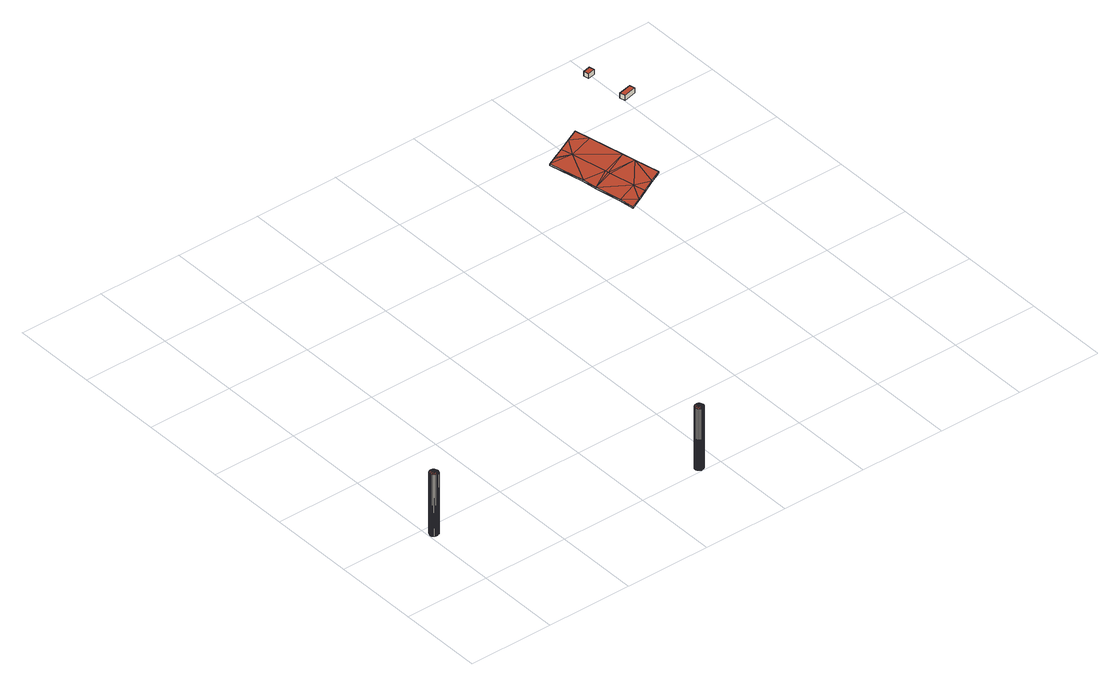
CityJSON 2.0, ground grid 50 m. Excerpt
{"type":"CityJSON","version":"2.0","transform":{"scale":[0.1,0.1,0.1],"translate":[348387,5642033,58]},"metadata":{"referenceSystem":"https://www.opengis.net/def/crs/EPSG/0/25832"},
"CityObjects":{
"building1":{"type":"Building","attributes":{"Geometrietyp2DReferenz":"1000","Gemeindeschluessel":"05362024","function":"51002_1251","roofType":"1000","measuredHeight":38.04},"geometry":[{"type":"Solid","lod":"2","boundaries":[[[[0,1,2]],[[1,3,2]],[[4,5,0]],[[5,1,0]],[[6,7,4]],[[7,5,4]],[[8,9,6]],[[9,7,6]],[[10,11,8]],[[11,9,8]],[[12,13,10]],[[13,11,10]],[[14,15,12]],[[15,13,12]],[[16,17,14]],[[17,15,14]],[[18,19,16]],[[19,17,16]],[[20,21,18]],[[21,19,18]],[[22,23,20]],[[23,21,20]],[[24,25,22]],[[25,23,22]],[[26,27,24]],[[27,25,24]],[[28,29,26]],[[29,27,26]],[[30,31,28]],[[31,29,28]],[[32,33,30]],[[33,31,30]],[[34,35,32]],[[35,33,32]],[[36,37,34]],[[37,35,34]],[[38,39,36]],[[39,37,36]],[[2,3,38]],[[3,39,38]],[[3,1,39]],[[1,5,39]],[[5,7,39]],[[7,9,39]],[[9,11,39]],[[11,13,39]],[[13,15,39]],[[15,17,39]],[[17,19,39]],[[19,21,39]],[[21,23,39]],[[23,25,39]],[[25,27,39]],[[27,29,39]],[[29,31,39]],[[31,33,39]],[[33,35,39]],[[35,37,39]],[[0,2,4]],[[2,38,4]],[[38,36,4]],[[36,34,4]],[[34,32,4]],[[32,30,4]],[[30,28,4]],[[28,26,4]],[[26,24,4]],[[24,22,4]],[[22,20,4]],[[20,18,4]],[[18,16,4]],[[16,14,4]],[[14,12,4]],[[12,10,4]],[[10,8,4]],[[8,6,4]]]],"semantics":{"surfaces":[{"type":"WallSurface"},{"type":"GroundSurface"},{"type":"RoofSurface"}],"values":[[0,0,0,0,0,0,0,0,0,0,0,0,0,0,0,0,0,0,0,0,0,0,0,0,0,0,0,0,0,0,0,0,0,0,0,0,0,0,0,0,1,1,1,1,1,1,1,1,1,1,1,1,1,1,1,1,1,1,2,2,2,2,2,2,2,2,2,2,2,2,2,2,2,2,2,2]]}}]},
"building2":{"type":"Building","attributes":{"Geometrietyp2DReferenz":"1000","Gemeindeschluessel":"05362024","function":"51002_1251","roofType":"1000","measuredHeight":38.08},"geometry":[{"type":"Solid","lod":"2","boundaries":[[[[40,41,42]],[[41,43,42]],[[44,45,40]],[[45,41,40]],[[46,47,44]],[[47,45,44]],[[48,49,46]],[[49,47,46]],[[50,51,48]],[[51,49,48]],[[52,53,50]],[[53,51,50]],[[54,55,52]],[[55,53,52]],[[56,57,54]],[[57,55,54]],[[58,59,56]],[[59,57,56]],[[60,61,58]],[[61,59,58]],[[62,63,60]],[[63,61,60]],[[64,65,62]],[[65,63,62]],[[66,67,64]],[[67,65,64]],[[68,69,66]],[[69,67,66]],[[70,71,68]],[[71,69,68]],[[72,73,70]],[[73,71,70]],[[74,75,72]],[[75,73,72]],[[76,77,74]],[[77,75,74]],[[78,79,76]],[[79,77,76]],[[42,43,78]],[[43,79,78]],[[43,41,79]],[[41,45,79]],[[45,47,79]],[[47,49,79]],[[49,51,79]],[[51,53,79]],[[53,55,79]],[[55,57,79]],[[57,59,79]],[[59,61,79]],[[61,63,79]],[[63,65,79]],[[65,67,79]],[[67,69,79]],[[69,71,79]],[[71,73,79]],[[73,75,79]],[[75,77,79]],[[40,42,44]],[[42,78,44]],[[78,76,44]],[[76,74,44]],[[74,72,44]],[[72,70,44]],[[70,68,44]],[[68,66,44]],[[66,64,44]],[[64,62,44]],[[62,60,44]],[[60,58,44]],[[58,56,44]],[[56,54,44]],[[54,52,44]],[[52,50,44]],[[50,48,44]],[[48,46,44]]]],"semantics":{"surfaces":[{"type":"WallSurface"},{"type":"GroundSurface"},{"type":"RoofSurface"}],"values":[[0,0,0,0,0,0,0,0,0,0,0,0,0,0,0,0,0,0,0,0,0,0,0,0,0,0,0,0,0,0,0,0,0,0,0,0,0,0,0,0,1,1,1,1,1,1,1,1,1,1,1,1,1,1,1,1,1,1,2,2,2,2,2,2,2,2,2,2,2,2,2,2,2,2,2,2]]}}]},
"building3":{"type":"Building","attributes":{"Geometrietyp2DReferenz":"3000","Gemeindeschluessel":"05315000","function":"53001_1800","roofType":"9999","measuredHeight":1},"geometry":[{"type":"Solid","lod":"2","boundaries":[[[[80,81,82]],[[81,83,82]],[[84,85,80]],[[85,81,80]],[[86,87,84]],[[87,85,84]],[[88,89,86]],[[89,87,86]],[[90,91,88]],[[91,89,88]],[[92,93,90]],[[93,91,90]],[[94,95,92]],[[95,93,92]],[[96,97,94]],[[97,95,94]],[[98,99,96]],[[99,97,96]],[[100,101,98]],[[101,99,98]],[[102,103,100]],[[103,101,100]],[[104,105,102]],[[105,103,102]],[[106,107,104]],[[107,105,104]],[[108,109,106]],[[109,107,106]],[[110,111,108]],[[111,109,108]],[[112,113,110]],[[113,111,110]],[[82,83,112]],[[83,113,112]],[[107,109,114]],[[114,109,111]],[[114,111,113]],[[113,83,114]],[[114,83,81]],[[114,81,87]],[[87,81,85]],[[99,101,103]],[[103,105,115]],[[115,105,116]],[[116,105,117]],[[117,105,118]],[[118,105,107]],[[118,107,114]],[[118,114,89]],[[89,114,87]],[[118,89,117]],[[117,89,91]],[[117,91,116]],[[116,91,115]],[[115,91,95]],[[95,91,93]],[[115,95,97]],[[97,99,115]],[[115,99,103]],[[106,119,108]],[[119,110,108]],[[119,112,110]],[[112,119,82]],[[119,80,82]],[[119,86,80]],[[86,84,80]],[[98,102,100]],[[102,120,104]],[[120,121,104]],[[121,122,104]],[[122,123,104]],[[123,106,104]],[[123,119,106]],[[123,88,119]],[[88,86,119]],[[123,122,88]],[[122,90,88]],[[122,121,90]],[[121,120,90]],[[120,94,90]],[[94,92,90]],[[120,96,94]],[[96,120,98]],[[120,102,98]]]],"semantics":{"surfaces":[{"type":"WallSurface"},{"type":"GroundSurface"},{"type":"RoofSurface"}],"values":[[0,0,0,0,0,0,0,0,0,0,0,0,0,0,0,0,0,0,0,0,0,0,0,0,0,0,0,0,0,0,0,0,0,0,1,1,1,1,1,1,1,1,1,1,1,1,1,1,1,1,1,1,1,1,1,1,1,1,1,2,2,2,2,2,2,2,2,2,2,2,2,2,2,2,2,2,2,2,2,2,2,2,2,2]]}}]},
"building4":{"type":"Building","attributes":{"Geometrietyp2DReferenz":"3000","Gemeindeschluessel":"05315000","function":"31001_2000","roofType":"1000","measuredHeight":3.06,"storeysAboveGround":1},"address":[{"country":"Germany","locality":"Köln","thoroughfareNumber":"500","thoroughfareName":"Toyota-Allee"}],"geometry":[{"type":"Solid","lod":"2","boundaries":[[[[124,125,126,127]],[[128,129,125,124]],[[130,131,129,128]],[[127,126,131,130]],[[128,124,127,130]],[[125,129,131,126]]]],"semantics":{"surfaces":[{"type":"WallSurface"},{"type":"RoofSurface"},{"type":"GroundSurface"}],"values":[[0,0,0,0,1,2]]}}]},
"building5":{"type":"Building","attributes":{"Geometrietyp2DReferenz":"3000","Gemeindeschluessel":"05315000","function":"31001_2523","roofType":"1000","measuredHeight":2.93,"storeysAboveGround":1},"address":[{"country":"Germany","locality":"Köln","thoroughfareNumber":"1","thoroughfareName":"Toyota-Allee"}],"geometry":[{"type":"Solid","lod":"2","boundaries":[[[[132,133,134,135]],[[136,137,133,132]],[[138,139,137,136]],[[135,134,139,138]],[[136,132,135,138]],[[133,137,139,134]]]],"semantics":{"surfaces":[{"type":"WallSurface"},{"type":"RoofSurface"},{"type":"GroundSurface"}],"values":[[0,0,0,0,1,2]]}}]}
},
"vertices":[
[51,450,385],[51,450,4],[47,457,385],[47,457,4],[54,443,385],[54,443,4],[54,435,385],[54,435,4],[51,428,385],[51,428,4],[47,421,385],[47,421,4],[40,417,385],[40,417,4],[33,414,385],[33,414,4],[25,414,385],[25,414,4],[18,417,385],[18,417,4],[11,421,385],[11,421,4],[7,428,385],[7,428,4],[4,435,385],[4,435,4],[4,443,385],[4,443,4],[7,450,385],[7,450,4],[11,457,385],[11,457,4],[18,461,385],[18,461,4],[25,464,385],[25,464,4],[33,464,385],[33,464,4],[40,461,385],[40,461,4],
[1409,38,382],[1409,38,1],[1404,44,382],[1404,44,1],[1411,31,382],[1411,31,1],[1411,23,382],[1411,23,1],[1409,15,382],[1409,15,1],[1404,9,382],[1404,9,1],[1398,4,382],[1398,4,1],[1390,2,382],[1390,2,1],[1382,2,382],[1382,2,1],[1375,4,382],[1375,4,1],[1369,9,382],[1369,9,1],[1364,15,382],[1364,15,1],[1362,23,382],[1362,23,1],[1362,31,382],[1362,31,1],[1364,38,382],[1364,38,1],[1369,44,382],[1369,44,1],[1375,49,382],[1375,49,1],[1382,51,382],[1382,51,1],[1390,51,382],[1390,51,1],[1398,49,382],[1398,49,1],
[2530,2441,65],[2530,2441,55],[2455,2405,65],[2455,2405,55],[2603,2476,65],[2603,2476,55],[2623,2389,65],[2623,2389,55],[2667,2184,63],[2667,2184,53],[2684,2109,63],[2684,2109,53],[2714,1962,62],[2714,1962,52],[2640,1924,62],[2640,1924,52],[2565,1886,61],[2565,1886,51],[2501,1852,61],[2501,1852,51],[2437,1820,61],[2437,1820,51],[2424,1908,62],[2424,1908,52],[2393,2055,63],[2393,2055,53],[2380,2143,64],[2380,2143,54],[2336,2348,65],[2336,2348,55],[2375,2367,65],[2375,2367,55],[2390,2374,65],[2390,2374,55],[2470,2337,55],[2551,1955,52],[2520,2102,53],[2518,2114,53],[2514,2131,53],[2470,2337,65],[2551,1955,62],[2520,2102,63],[2518,2114,63],[2514,2131,63],
[3083,2596,31],[3083,2596,1],[3076,2628,1],[3076,2628,31],[3007,2578,31],[3007,2578,1],[2999,2611,31],[2999,2611,1],
[3025,2841,30],[3025,2841,0],[3018,2871,0],[3018,2871,30],[2982,2831,30],[2982,2831,0],[2975,2862,30],[2975,2862,0]
]}
